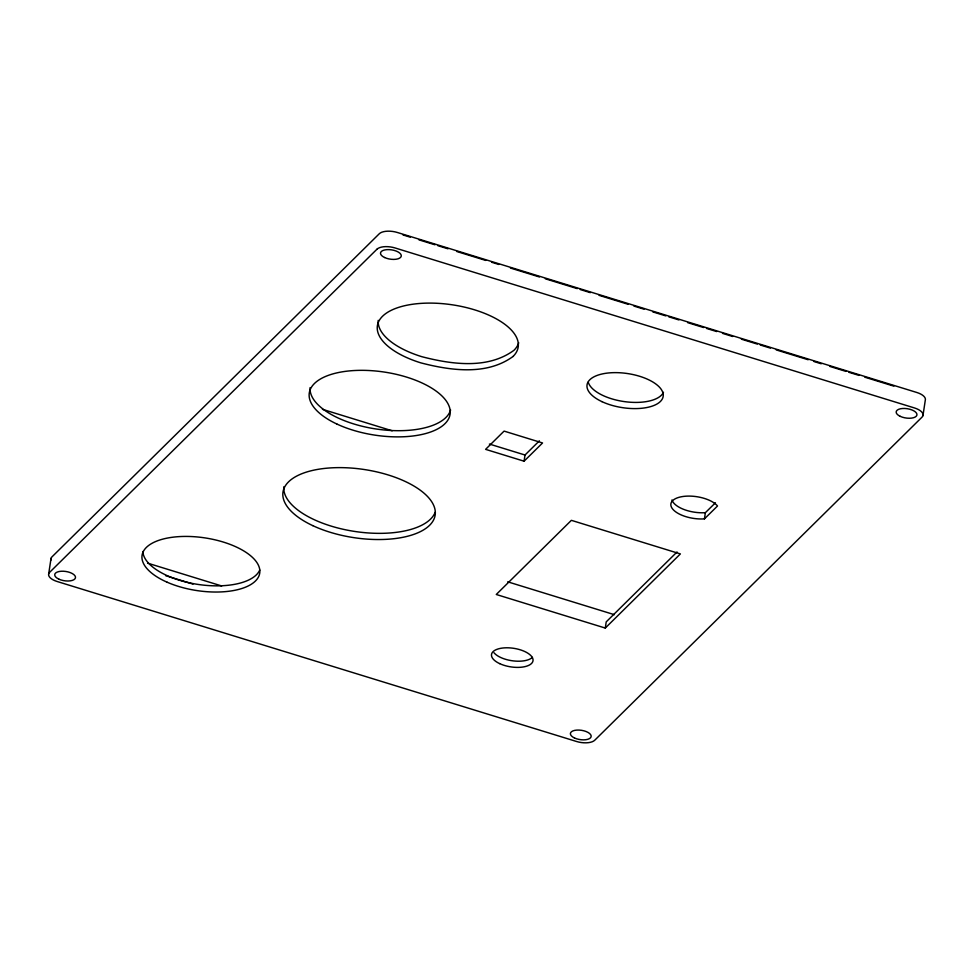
<?xml version="1.0" encoding="UTF-8"?>
<svg xmlns="http://www.w3.org/2000/svg" width="974" height="974" viewBox="0 0 974 974"><rect width="100%" height="100%" fill="white"/><g stroke="black" fill="none" stroke-linecap="round" stroke-linejoin="round"><path stroke-width="1.46" d="M48.7 573.832L51.038 558.37M524.073 461.201L542.555 442.963L504.082 431.105L485.6 449.355L524.073 461.201L525.01 455.016L539.377 440.832M605.28 628.06L680.388 553.914L571.373 520.335L496.265 594.481L605.28 628.06L606.218 621.875L677.027 551.966M704.433 518.874L717.521 505.993A24.496 10.97 8.6 0 0 685.793 496.192A24.496 10.97 8.6 0 0 672.693 509.085A24.496 10.97 8.6 0 0 704.433 518.874L705.371 512.677L715.44 502.779M922.962 415.63L925.3 400.168A13.989 6.27 8.6 0 0 916.826 392.485L397.392 232.494A13.989 6.27 8.6 0 0 379.288 233.748L51.963 556.885A13.989 6.27 8.6 0 0 51.05 560.013M402.993 234.941L410.249 237.181M418.966 239.86L434.94 244.778M437.837 245.679L448.003 248.808M456.721 251.487L485.77 260.435M491.578 262.225L498.834 264.465M510.461 268.045L539.499 276.993M545.306 278.783L577.265 288.621M580.163 289.509L590.329 292.65M599.047 295.329L628.096 304.278M633.904 306.067L644.07 309.196M652.775 311.887L665.851 315.905M668.761 316.806L678.927 319.935M687.632 322.625L703.605 327.544M706.515 328.433L716.681 331.562M722.489 333.352L732.655 336.493M741.372 339.171L757.346 344.09M760.244 344.991L770.41 348.12M776.229 349.909L808.176 359.747M813.984 361.537L821.24 363.777M829.958 366.455L845.931 371.386M848.841 372.275L859.007 375.404M864.815 377.194L893.864 386.142M489.386 444.047L525.01 455.016M322.443 409.311L392.193 430.8M507.71 581.819L614.375 614.679M147.585 563.13L221.682 585.958M165.58 575.634L193.022 584.096M663.477 392.291A38.485 17.228 8.6 0 1 624.894 401.678A38.485 17.228 8.6 0 1 588.247 382.185M705.371 512.677A24.496 10.97 8.6 0 1 671.975 499.918M435.22 512.19A76.946 34.455 8.6 0 1 352.113 531.025A76.946 34.455 8.6 0 1 283.824 486.781M532.437 657.34A20.99 9.399 8.6 0 1 513.237 660.896A20.99 9.399 8.6 0 1 493.988 652.75M259.754 570.034A59.511 26.651 8.6 0 1 196.918 584.254A59.511 26.651 8.6 0 1 142.849 551.528M450.597 409.981A71.199 31.886 8.6 0 1 374.613 428.755A71.199 31.886 8.6 0 1 310.109 387.603M518.704 342.738A71.199 31.886 8.6 0 1 513.98 350.287C487.694 369.548 451.559 364.386 421.864 356.703A71.199 31.886 8.6 0 1 378.216 320.361M376.95 249.222L49.625 572.347A13.989 6.27 8.6 0 0 57.174 581.515L576.608 741.506A13.989 6.27 8.6 0 0 594.712 740.252L922.037 417.116A13.989 6.27 8.6 0 0 914.489 407.96L395.054 247.956A13.989 6.27 8.6 0 0 376.95 249.222M513.042 356.472C486.757 375.733 450.621 370.57 420.926 362.888A71.199 31.886 8.6 0 1 382.538 316.27A71.199 31.886 8.6 0 1 474.642 309.854A71.199 31.886 8.6 0 1 513.042 356.472M601.969 401.653A38.485 17.228 8.6 0 0 662.941 397.404A38.485 17.228 8.6 0 0 610.442 372.798A38.485 17.228 8.6 0 0 601.969 401.653M312.788 525.643A76.946 34.455 8.6 0 0 434.696 517.145A76.946 34.455 8.6 0 0 329.736 467.958A76.946 34.455 8.6 0 0 312.788 525.643M499.638 663.611A20.99 9.399 8.6 0 0 532.888 661.297A20.99 9.399 8.6 0 0 504.252 647.88A20.99 9.399 8.6 0 0 499.638 663.611M384.572 257.513A10.495 4.7 8.6 0 0 401.203 256.357A10.495 4.7 8.6 0 0 386.885 249.648A10.495 4.7 8.6 0 0 384.572 257.513M574.465 737.963A10.495 4.7 8.6 0 0 591.096 736.807A10.495 4.7 8.6 0 0 576.778 730.098A10.495 4.7 8.6 0 0 574.465 737.963M900.244 416.361A10.495 4.7 8.6 0 0 916.875 415.204A10.495 4.7 8.6 0 0 902.557 408.496A10.495 4.7 8.6 0 0 900.244 416.361M167.26 582.269A59.511 26.651 8.6 0 0 259.656 573.54A59.511 26.651 8.6 0 0 175.734 536.881A59.511 26.651 8.6 0 0 167.26 582.269M58.793 579.116A10.495 4.7 8.6 0 0 75.424 577.959A10.495 4.7 8.6 0 0 61.106 571.251A10.495 4.7 8.6 0 0 58.793 579.116M336.846 424.019A71.199 31.886 8.6 0 0 449.659 416.166A71.199 31.886 8.6 0 0 352.527 370.644A71.199 31.886 8.6 0 0 336.846 424.019"/></g></svg>
